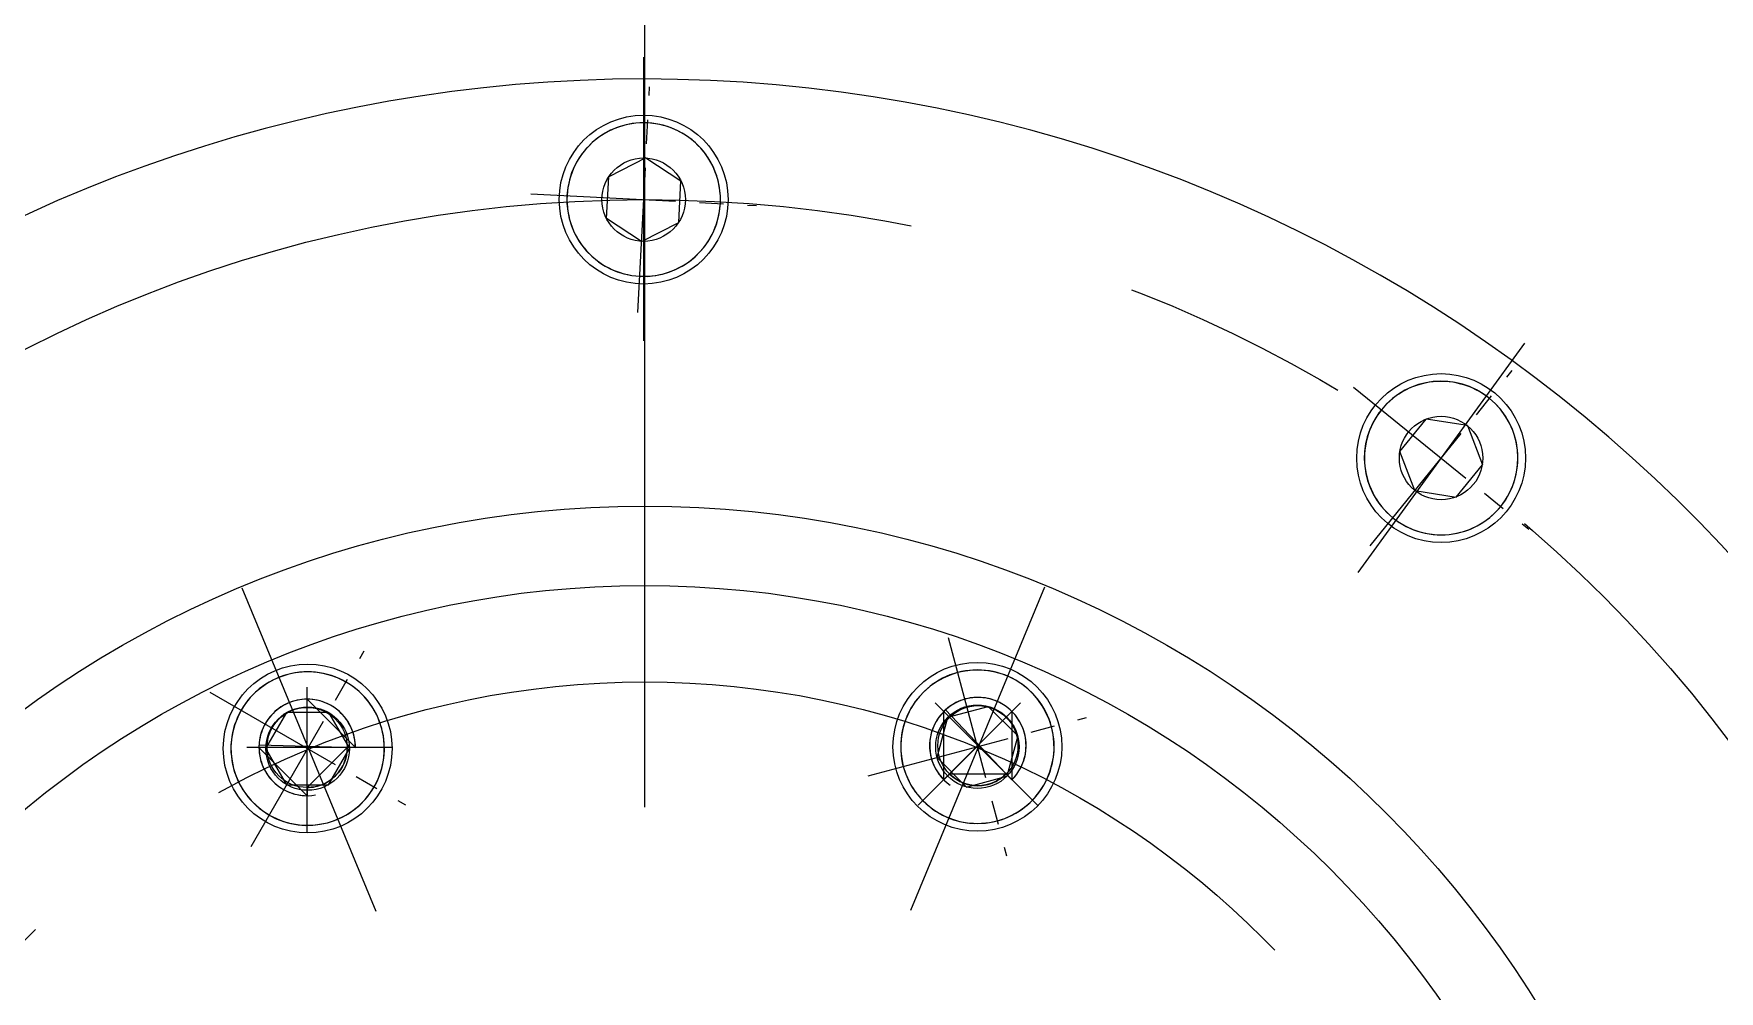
# Model space of a CAD drawing. Header units: inches. Extents: x 0 to 26418, y 0 to 20128.
# Drawn here: x 4012.8 to 4152.6, y 3773.5 to 3852.9 of the extents above; entities that cross this region are included whole.
import ezdxf

# ---------------------------------------------------------------- set-up
doc = ezdxf.new("R2010")
doc.units = ezdxf.units.IN
doc.header["$MEASUREMENT"] = 0
doc.linetypes.add('CENTER', pattern=[50.8, 31.75, -6.35, 6.35, -6.35])
doc.linetypes.add('点画线', pattern=[18, 12, -2, 2, -2])
for name, color, linetype, lineweight in [('CAXA1', 5, 'CENTER', 5), ('中心线层', 5, 'CENTER', 5), ('细实线层', 7, 'Continuous', 5)]:
    doc.layers.add(name, color=color, linetype=linetype, lineweight=lineweight)

msp = doc.modelspace()

# ---------------------------------------------------------------- linework, layer by layer
at = {"color": 7, "lineweight": 5}
for p, q in [((4060.25, 3844.67), (4059.97, 3844.5)), ((4060.54, 3844.83), (4060.25, 3844.67)), ((4060.84, 3844.98), (4060.54, 3844.83)), ((4061.15, 3845.1), (4060.84, 3844.98)), ((4061.47, 3845.21), (4061.15, 3845.1)), ((4061.78, 3845.31), (4061.47, 3845.21)), ((4062.11, 3845.39), (4061.78, 3845.31)), ((4062.44, 3845.45), (4062.11, 3845.39)), ((4062.77, 3845.49), (4062.44, 3845.45)), ((4063.1, 3845.52), (4062.77, 3845.49)), ((4063.43, 3845.53), (4063.1, 3845.52)), ((4063.77, 3845.52), (4063.43, 3845.53)), ((4064.1, 3845.49), (4063.77, 3845.52)), ((4064.43, 3845.45), (4064.1, 3845.49)), ((4064.76, 3845.39), (4064.43, 3845.45)), ((4065.08, 3845.31), (4064.76, 3845.39)), ((4065.4, 3845.21), (4065.08, 3845.31)), ((4065.71, 3845.1), (4065.4, 3845.21)), ((4066.02, 3844.98), (4065.71, 3845.1)), ((4066.32, 3844.83), (4066.02, 3844.98)), ((4066.61, 3844.67), (4066.32, 3844.83)), ((4066.9, 3844.5), (4066.61, 3844.67)), ((4058.7, 3843.42), (4058.49, 3843.17)), ((4058.93, 3843.66), (4058.7, 3843.42)), ((4059.17, 3843.89), (4058.93, 3843.66)), ((4059.43, 3844.11), (4059.17, 3843.89)), ((4059.69, 3844.31), (4059.43, 3844.11)), ((4059.97, 3844.5), (4059.69, 3844.31)), ((4067.17, 3844.31), (4066.9, 3844.5)), ((4067.44, 3844.11), (4067.17, 3844.31)), ((4067.69, 3843.89), (4067.44, 3844.11)), ((4067.93, 3843.66), (4067.69, 3843.89)), ((4068.16, 3843.42), (4067.93, 3843.66)), ((4068.38, 3843.17), (4068.16, 3843.42)), ((4057.76, 3842.05), (4057.62, 3841.75)), ((4057.92, 3842.34), (4057.76, 3842.05)), ((4058.09, 3842.63), (4057.92, 3842.34)), ((4058.28, 3842.9), (4058.09, 3842.63)), ((4058.49, 3843.17), (4058.28, 3842.9)), ((4063.61, 3842.62), (4060.53, 3841.05)), ((4063.61, 3842.62), (4066.52, 3840.73)), ((4063.61, 3842.62), (4066.52, 3840.73)), ((4068.58, 3842.9), (4068.38, 3843.17)), ((4068.77, 3842.63), (4068.58, 3842.9)), ((4068.94, 3842.34), (4068.77, 3842.63)), ((4069.1, 3842.05), (4068.94, 3842.34)), ((4069.25, 3841.75), (4069.1, 3842.05)), ((4057.21, 3840.48), (4057.15, 3840.16)), ((4057.28, 3840.81), (4057.21, 3840.48)), ((4057.38, 3841.13), (4057.28, 3840.81)), ((4057.49, 3841.44), (4057.38, 3841.13)), ((4057.62, 3841.75), (4057.49, 3841.44)), ((4060.35, 3837.59), (4060.53, 3841.05)), ((4066.34, 3837.27), (4066.52, 3840.73)), ((4069.37, 3841.44), (4069.25, 3841.75)), ((4069.49, 3841.13), (4069.37, 3841.44)), ((4069.58, 3840.81), (4069.49, 3841.13)), ((4069.66, 3840.48), (4069.58, 3840.81)), ((4069.72, 3840.16), (4069.66, 3840.48)), ((4057.08, 3839.49), (4057.07, 3839.16)), ((4057.07, 3839.16), (4057.08, 3838.83)), ((4057.1, 3839.83), (4057.08, 3839.49)), ((4057.08, 3839.49), (4057.08, 3839.49)), ((4057.15, 3840.16), (4057.1, 3839.83)), ((4069.76, 3839.83), (4069.72, 3840.16)), ((4069.79, 3839.49), (4069.76, 3839.83)), ((4069.8, 3839.16), (4069.79, 3839.49)), ((4069.79, 3838.83), (4069.8, 3839.16)), ((4057.08, 3838.83), (4057.1, 3838.5)), ((4057.1, 3838.5), (4057.15, 3838.17)), ((4057.15, 3838.17), (4057.21, 3837.84)), ((4057.21, 3837.84), (4057.28, 3837.51)), ((4069.58, 3837.51), (4069.66, 3837.84)), ((4069.66, 3837.84), (4069.72, 3838.17)), ((4069.72, 3838.17), (4069.76, 3838.5)), ((4069.76, 3838.5), (4069.79, 3838.83)), ((4069.79, 3838.83), (4069.79, 3838.83)), ((4057.28, 3837.51), (4057.38, 3837.19)), ((4057.38, 3837.19), (4057.49, 3836.88)), ((4057.49, 3836.88), (4057.62, 3836.57)), ((4057.62, 3836.57), (4057.76, 3836.27)), ((4063.25, 3835.7), (4060.35, 3837.59)), ((4063.25, 3835.7), (4066.34, 3837.27)), ((4069.1, 3836.27), (4069.25, 3836.57)), ((4069.25, 3836.57), (4069.37, 3836.88)), ((4069.37, 3836.88), (4069.49, 3837.19)), ((4069.49, 3837.19), (4069.58, 3837.51)), ((4057.76, 3836.27), (4057.92, 3835.98)), ((4057.92, 3835.98), (4058.09, 3835.69)), ((4058.09, 3835.69), (4058.28, 3835.42)), ((4058.28, 3835.42), (4058.49, 3835.16)), ((4058.49, 3835.16), (4058.7, 3834.9)), ((4058.7, 3834.9), (4058.93, 3834.66)), ((4067.93, 3834.66), (4068.16, 3834.9)), ((4068.16, 3834.9), (4068.38, 3835.16)), ((4068.38, 3835.16), (4068.58, 3835.42)), ((4068.58, 3835.42), (4068.77, 3835.69)), ((4068.77, 3835.69), (4068.94, 3835.98)), ((4068.94, 3835.98), (4069.1, 3836.27)), ((4058.93, 3834.66), (4059.17, 3834.43)), ((4059.17, 3834.43), (4059.43, 3834.21)), ((4059.43, 3834.21), (4059.69, 3834.01)), ((4059.69, 3834.01), (4059.97, 3833.82)), ((4059.97, 3833.82), (4060.25, 3833.65)), ((4060.25, 3833.65), (4060.54, 3833.49)), ((4060.54, 3833.49), (4060.84, 3833.35)), ((4066.02, 3833.35), (4066.32, 3833.49)), ((4066.32, 3833.49), (4066.61, 3833.65)), ((4066.61, 3833.65), (4066.9, 3833.82)), ((4066.9, 3833.82), (4067.17, 3834.01)), ((4067.17, 3834.01), (4067.44, 3834.21)), ((4067.44, 3834.21), (4067.69, 3834.43)), ((4067.69, 3834.43), (4067.93, 3834.66)), ((4060.84, 3833.35), (4061.15, 3833.22)), ((4061.15, 3833.22), (4061.47, 3833.11)), ((4061.47, 3833.11), (4061.78, 3833.01)), ((4061.78, 3833.01), (4062.11, 3832.94)), ((4062.11, 3832.94), (4062.44, 3832.87)), ((4062.44, 3832.87), (4062.77, 3832.83)), ((4062.77, 3832.83), (4063.1, 3832.81)), ((4063.1, 3832.81), (4063.1, 3832.81)), ((4063.1, 3832.81), (4063.43, 3832.8)), ((4063.43, 3832.8), (4063.77, 3832.81)), ((4063.77, 3832.81), (4064.1, 3832.83)), ((4064.1, 3832.83), (4064.43, 3832.87)), ((4064.43, 3832.87), (4064.76, 3832.94)), ((4064.76, 3832.94), (4065.08, 3833.01)), ((4065.08, 3833.01), (4065.4, 3833.11)), ((4065.4, 3833.11), (4065.71, 3833.22)), ((4065.71, 3833.22), (4066.02, 3833.35)), ((4127.61, 3823.78), (4127.29, 3823.67)), ((4127.93, 3823.87), (4127.61, 3823.78)), ((4128.25, 3823.95), (4127.93, 3823.87)), ((4128.58, 3824.01), (4128.25, 3823.95)), ((4128.91, 3824.06), (4128.58, 3824.01)), ((4129.24, 3824.08), (4128.91, 3824.06)), ((4129.57, 3824.09), (4129.24, 3824.08)), ((4129.91, 3824.08), (4129.57, 3824.09)), ((4130.24, 3824.06), (4129.91, 3824.08)), ((4130.57, 3824.01), (4130.24, 3824.06)), ((4130.9, 3823.95), (4130.57, 3824.01)), ((4131.22, 3823.87), (4130.9, 3823.95)), ((4131.54, 3823.78), (4131.22, 3823.87)), ((4131.86, 3823.67), (4131.54, 3823.78)), ((4125.32, 3822.46), (4125.07, 3822.23)), ((4125.57, 3822.67), (4125.32, 3822.46)), ((4125.83, 3822.88), (4125.57, 3822.67)), ((4126.11, 3823.06), (4125.83, 3822.88)), ((4126.39, 3823.24), (4126.11, 3823.06)), ((4126.68, 3823.4), (4126.39, 3823.24)), ((4126.99, 3823.54), (4126.68, 3823.4)), ((4127.29, 3823.67), (4126.99, 3823.54)), ((4132.16, 3823.54), (4131.86, 3823.67)), ((4132.46, 3823.4), (4132.16, 3823.54)), ((4132.76, 3823.24), (4132.46, 3823.4)), ((4133.04, 3823.06), (4132.76, 3823.24)), ((4133.32, 3822.88), (4133.04, 3823.06)), ((4133.58, 3822.67), (4133.32, 3822.88)), ((4133.83, 3822.46), (4133.58, 3822.67)), ((4134.08, 3822.23), (4133.83, 3822.46)), ((4124.06, 3820.91), (4123.9, 3820.62)), ((4124.24, 3821.19), (4124.06, 3820.91)), ((4124.42, 3821.47), (4124.24, 3821.19)), ((4124.63, 3821.73), (4124.42, 3821.47)), ((4124.84, 3821.98), (4124.63, 3821.73)), ((4124.63, 3821.73), (4124.63, 3821.73)), ((4125.07, 3822.23), (4124.84, 3821.98)), ((4126.15, 3818.27), (4128.33, 3820.96)), ((4131.75, 3820.42), (4128.33, 3820.96)), ((4134.3, 3821.98), (4134.08, 3822.23)), ((4134.52, 3821.73), (4134.3, 3821.98)), ((4134.72, 3821.47), (4134.52, 3821.73)), ((4134.91, 3821.19), (4134.72, 3821.47)), ((4135.09, 3820.91), (4134.91, 3821.19)), ((4135.25, 3820.62), (4135.09, 3820.91)), ((4123.52, 3819.69), (4123.43, 3819.37)), ((4123.63, 3820.01), (4123.52, 3819.69)), ((4123.76, 3820.31), (4123.63, 3820.01)), ((4123.9, 3820.62), (4123.76, 3820.31)), ((4131.75, 3820.42), (4133, 3817.18)), ((4131.75, 3820.42), (4133, 3817.18)), ((4135.39, 3820.31), (4135.25, 3820.62)), ((4135.52, 3820.01), (4135.39, 3820.31)), ((4135.63, 3819.69), (4135.52, 3820.01)), ((4135.72, 3819.37), (4135.63, 3819.69)), ((4123.24, 3818.39), (4123.22, 3818.06)), ((4123.29, 3818.72), (4123.24, 3818.39)), ((4123.35, 3819.05), (4123.29, 3818.72)), ((4123.43, 3819.37), (4123.35, 3819.05)), ((4127.39, 3815.03), (4126.15, 3818.27)), ((4135.8, 3819.05), (4135.72, 3819.37)), ((4135.86, 3818.72), (4135.8, 3819.05)), ((4135.9, 3818.39), (4135.86, 3818.72)), ((4135.93, 3818.06), (4135.9, 3818.39)), ((4123.22, 3818.06), (4123.21, 3817.73)), ((4123.21, 3817.73), (4123.22, 3817.39)), ((4123.22, 3817.39), (4123.24, 3817.06)), ((4123.24, 3817.06), (4123.29, 3816.73)), ((4123.29, 3816.73), (4123.35, 3816.4)), ((4130.82, 3814.49), (4133, 3817.18)), ((4135.8, 3816.4), (4135.86, 3816.73)), ((4135.86, 3816.73), (4135.9, 3817.06)), ((4135.9, 3817.06), (4135.93, 3817.39)), ((4135.94, 3817.73), (4135.93, 3818.06)), ((4135.93, 3817.39), (4135.94, 3817.73)), ((4123.35, 3816.4), (4123.43, 3816.08)), ((4123.43, 3816.08), (4123.52, 3815.76)), ((4123.52, 3815.76), (4123.63, 3815.44)), ((4123.63, 3815.44), (4123.76, 3815.14)), ((4135.39, 3815.14), (4135.52, 3815.44)), ((4135.52, 3815.44), (4135.63, 3815.76)), ((4135.63, 3815.76), (4135.72, 3816.08)), ((4135.72, 3816.08), (4135.8, 3816.4)), ((4123.76, 3815.14), (4123.9, 3814.84)), ((4123.9, 3814.84), (4124.06, 3814.54)), ((4124.06, 3814.54), (4124.24, 3814.26)), ((4124.24, 3814.26), (4124.42, 3813.98)), ((4124.42, 3813.98), (4124.63, 3813.72)), ((4127.39, 3815.03), (4130.82, 3814.49)), ((4134.52, 3813.72), (4134.72, 3813.98)), ((4134.72, 3813.98), (4134.91, 3814.26)), ((4134.91, 3814.26), (4135.09, 3814.54)), ((4135.09, 3814.54), (4135.25, 3814.84)), ((4135.25, 3814.84), (4135.39, 3815.14)), ((4124.63, 3813.72), (4124.84, 3813.47)), ((4124.84, 3813.47), (4125.07, 3813.23)), ((4125.07, 3813.23), (4125.32, 3813)), ((4125.32, 3813), (4125.57, 3812.78)), ((4125.57, 3812.78), (4125.57, 3812.78)), ((4125.57, 3812.78), (4125.83, 3812.58)), ((4125.83, 3812.58), (4126.11, 3812.39)), ((4133.04, 3812.39), (4133.32, 3812.58)), ((4133.32, 3812.58), (4133.58, 3812.78)), ((4133.58, 3812.78), (4133.83, 3813)), ((4133.83, 3813), (4134.08, 3813.23)), ((4134.08, 3813.23), (4134.3, 3813.47)), ((4134.3, 3813.47), (4134.52, 3813.72)), ((4134.52, 3813.72), (4134.52, 3813.72)), ((4126.11, 3812.39), (4126.39, 3812.21)), ((4126.39, 3812.21), (4126.68, 3812.05)), ((4126.68, 3812.05), (4126.99, 3811.91)), ((4126.99, 3811.91), (4127.29, 3811.78)), ((4127.29, 3811.78), (4127.61, 3811.67)), ((4127.61, 3811.67), (4127.93, 3811.58)), ((4127.93, 3811.58), (4128.25, 3811.5)), ((4128.25, 3811.5), (4128.58, 3811.44)), ((4128.58, 3811.44), (4128.91, 3811.4)), ((4128.91, 3811.4), (4129.24, 3811.37)), ((4129.24, 3811.37), (4129.57, 3811.36)), ((4129.57, 3811.36), (4129.91, 3811.37)), ((4129.91, 3811.37), (4130.24, 3811.4)), ((4130.24, 3811.4), (4130.57, 3811.44)), ((4130.57, 3811.44), (4130.9, 3811.5)), ((4130.9, 3811.5), (4131.22, 3811.58)), ((4131.22, 3811.58), (4131.54, 3811.67)), ((4131.54, 3811.67), (4131.86, 3811.78)), ((4131.86, 3811.78), (4132.16, 3811.91)), ((4132.16, 3811.91), (4132.46, 3812.05)), ((4132.46, 3812.05), (4132.76, 3812.21)), ((4132.76, 3812.21), (4133.04, 3812.39)), ((4034.56, 3799.93), (4034.24, 3799.87)), ((4034.89, 3799.97), (4034.56, 3799.93)), ((4035.23, 3800), (4034.89, 3799.97)), ((4035.56, 3800.01), (4035.23, 3800)), ((4035.89, 3800), (4035.56, 3800.01)), ((4036.22, 3799.97), (4035.89, 3800)), ((4036.55, 3799.93), (4036.22, 3799.97)), ((4036.88, 3799.87), (4036.55, 3799.93)), ((4089.46, 3799.94), (4089.14, 3799.85)), ((4089.79, 3800.02), (4089.46, 3799.94)), ((4089.46, 3799.94), (4089.46, 3799.94)), ((4090.11, 3800.08), (4089.79, 3800.02)), ((4090.45, 3800.12), (4090.11, 3800.08)), ((4090.78, 3800.15), (4090.45, 3800.12)), ((4091.11, 3800.16), (4090.78, 3800.15)), ((4091.44, 3800.15), (4091.11, 3800.16)), ((4091.78, 3800.12), (4091.44, 3800.15)), ((4092.11, 3800.08), (4091.78, 3800.12)), ((4092.43, 3800.02), (4092.11, 3800.08)), ((4092.76, 3799.94), (4092.43, 3800.02)), ((4093.08, 3799.85), (4092.76, 3799.94)), ((4031.55, 3798.59), (4031.3, 3798.37)), ((4031.82, 3798.79), (4031.55, 3798.59)), ((4032.09, 3798.98), (4031.82, 3798.79)), ((4032.38, 3799.15), (4032.09, 3798.98)), ((4032.67, 3799.31), (4032.38, 3799.15)), ((4032.97, 3799.46), (4032.67, 3799.31)), ((4033.28, 3799.58), (4032.97, 3799.46)), ((4033.59, 3799.7), (4033.28, 3799.58)), ((4033.91, 3799.79), (4033.59, 3799.7)), ((4034.24, 3799.87), (4033.91, 3799.79)), ((4037.21, 3799.79), (4036.88, 3799.87)), ((4037.53, 3799.7), (4037.21, 3799.79)), ((4037.84, 3799.58), (4037.53, 3799.7)), ((4038.15, 3799.46), (4037.84, 3799.58)), ((4038.45, 3799.31), (4038.15, 3799.46)), ((4038.74, 3799.15), (4038.45, 3799.31)), ((4039.03, 3798.98), (4038.74, 3799.15)), ((4039.3, 3798.79), (4039.03, 3798.98)), ((4039.56, 3798.59), (4039.3, 3798.79)), ((4039.82, 3798.37), (4039.56, 3798.59)), ((4087.1, 3798.74), (4086.85, 3798.52)), ((4087.37, 3798.94), (4087.1, 3798.74)), ((4087.64, 3799.13), (4087.37, 3798.94)), ((4087.93, 3799.31), (4087.64, 3799.13)), ((4088.22, 3799.47), (4087.93, 3799.31)), ((4088.52, 3799.61), (4088.22, 3799.47)), ((4088.83, 3799.74), (4088.52, 3799.61)), ((4089.14, 3799.85), (4088.83, 3799.74)), ((4093.39, 3799.74), (4093.08, 3799.85)), ((4093.7, 3799.61), (4093.39, 3799.74)), ((4094, 3799.47), (4093.7, 3799.61)), ((4094.29, 3799.31), (4094, 3799.47)), ((4094.58, 3799.13), (4094.29, 3799.31)), ((4094.85, 3798.94), (4094.58, 3799.13)), ((4095.12, 3798.74), (4094.85, 3798.94)), ((4095.37, 3798.52), (4095.12, 3798.74)), ((4030.41, 3797.38), (4030.22, 3797.11)), ((4030.61, 3797.65), (4030.41, 3797.38)), ((4030.83, 3797.9), (4030.61, 3797.65)), ((4031.06, 3798.14), (4030.83, 3797.9)), ((4031.3, 3798.37), (4031.06, 3798.14)), ((4033.52, 3797.2), (4033.34, 3797.09)), ((4033.71, 3797.3), (4033.52, 3797.2)), ((4033.89, 3797.39), (4033.71, 3797.3)), ((4034.09, 3797.47), (4033.89, 3797.39)), ((4034.28, 3797.54), (4034.09, 3797.47)), ((4034.49, 3797.6), (4034.28, 3797.54)), ((4034.69, 3797.65), (4034.49, 3797.6)), ((4034.9, 3797.68), (4034.69, 3797.65)), ((4035.1, 3797.71), (4034.9, 3797.68)), ((4035.31, 3797.73), (4035.1, 3797.71)), ((4035.52, 3797.73), (4035.31, 3797.73)), ((4035.73, 3797.73), (4035.52, 3797.73)), ((4035.52, 3797.73), (4039.52, 3793.73)), ((4035.52, 3789.73), (4035.52, 3797.73)), ((4035.94, 3797.71), (4035.73, 3797.73)), ((4036.15, 3797.68), (4035.94, 3797.71)), ((4036.35, 3797.65), (4036.15, 3797.68)), ((4036.56, 3797.6), (4036.35, 3797.65)), ((4036.76, 3797.54), (4036.56, 3797.6)), ((4036.95, 3797.47), (4036.76, 3797.54)), ((4037.15, 3797.39), (4036.95, 3797.47)), ((4037.34, 3797.3), (4037.15, 3797.39)), ((4037.52, 3797.2), (4037.34, 3797.3)), ((4037.7, 3797.09), (4037.52, 3797.2)), ((4040.06, 3798.14), (4039.82, 3798.37)), ((4040.29, 3797.9), (4040.06, 3798.14)), ((4040.51, 3797.65), (4040.29, 3797.9)), ((4040.71, 3797.38), (4040.51, 3797.65)), ((4040.9, 3797.11), (4040.71, 3797.38)), ((4085.77, 3797.26), (4085.6, 3796.98)), ((4085.96, 3797.54), (4085.77, 3797.26)), ((4086.16, 3797.8), (4085.96, 3797.54)), ((4086.38, 3798.05), (4086.16, 3797.8)), ((4086.61, 3798.3), (4086.38, 3798.05)), ((4086.85, 3798.52), (4086.61, 3798.3)), ((4088.66, 3796.24), (4092.01, 3797.14)), ((4088.97, 3797.24), (4088.8, 3797.12)), ((4089.15, 3797.35), (4088.97, 3797.24)), ((4089.33, 3797.45), (4089.15, 3797.35)), ((4089.52, 3797.54), (4089.33, 3797.45)), ((4089.71, 3797.62), (4089.52, 3797.54)), ((4089.91, 3797.69), (4089.71, 3797.62)), ((4090.11, 3797.75), (4089.91, 3797.69)), ((4090.32, 3797.8), (4090.11, 3797.75)), ((4090.52, 3797.84), (4090.32, 3797.8)), ((4090.73, 3797.86), (4090.52, 3797.84)), ((4090.94, 3797.88), (4090.73, 3797.86)), ((4091.15, 3797.88), (4090.94, 3797.88)), ((4091.36, 3797.88), (4091.15, 3797.88)), ((4091.57, 3797.86), (4091.36, 3797.88)), ((4091.77, 3797.84), (4091.57, 3797.86)), ((4091.98, 3797.8), (4091.77, 3797.84)), ((4092.18, 3797.75), (4091.98, 3797.8)), ((4094.46, 3794.69), (4092.01, 3797.14)), ((4092.38, 3797.69), (4092.18, 3797.75)), ((4092.58, 3797.62), (4092.38, 3797.69)), ((4092.77, 3797.54), (4092.58, 3797.62)), ((4092.96, 3797.45), (4092.77, 3797.54)), ((4093.15, 3797.35), (4092.96, 3797.45)), ((4093.33, 3797.24), (4093.15, 3797.35)), ((4093.5, 3797.12), (4093.33, 3797.24)), ((4095.61, 3798.3), (4095.37, 3798.52)), ((4095.84, 3798.05), (4095.61, 3798.3)), ((4096.06, 3797.8), (4095.84, 3798.05)), ((4096.26, 3797.54), (4096.06, 3797.8)), ((4096.45, 3797.26), (4096.26, 3797.54)), ((4096.62, 3796.98), (4096.45, 3797.26)), ((4029.62, 3795.92), (4029.5, 3795.61)), ((4029.74, 3796.23), (4029.62, 3795.92)), ((4029.89, 3796.53), (4029.74, 3796.23)), ((4030.05, 3796.83), (4029.89, 3796.53)), ((4030.22, 3797.11), (4030.05, 3796.83)), ((4030.05, 3796.83), (4030.05, 3796.83)), ((4032.06, 3795.73), (4031.96, 3795.55)), ((4032.17, 3795.91), (4032.06, 3795.73)), ((4032.09, 3793.64), (4033.83, 3796.64)), ((4032.28, 3796.08), (4032.17, 3795.91)), ((4032.41, 3796.25), (4032.28, 3796.08)), ((4032.55, 3796.41), (4032.41, 3796.25)), ((4032.69, 3796.56), (4032.55, 3796.41)), ((4032.84, 3796.71), (4032.69, 3796.56)), ((4033, 3796.84), (4032.84, 3796.71)), ((4033.17, 3796.97), (4033, 3796.84)), ((4033.34, 3797.09), (4033.17, 3796.97)), ((4037.29, 3796.64), (4033.83, 3796.64)), ((4037.29, 3796.64), (4039.02, 3793.64)), ((4037.29, 3796.64), (4039.02, 3793.64)), ((4037.87, 3796.97), (4037.7, 3797.09)), ((4038.04, 3796.84), (4037.87, 3796.97)), ((4038.2, 3796.71), (4038.04, 3796.84)), ((4038.35, 3796.56), (4038.2, 3796.71)), ((4038.49, 3796.41), (4038.35, 3796.56)), ((4038.63, 3796.25), (4038.49, 3796.41)), ((4038.76, 3796.08), (4038.63, 3796.25)), ((4038.88, 3795.91), (4038.76, 3796.08)), ((4038.99, 3795.73), (4038.88, 3795.91)), ((4039.09, 3795.55), (4038.99, 3795.73)), ((4041.07, 3796.83), (4040.9, 3797.11)), ((4041.23, 3796.53), (4041.07, 3796.83)), ((4041.37, 3796.23), (4041.23, 3796.53)), ((4041.5, 3795.92), (4041.37, 3796.23)), ((4041.61, 3795.61), (4041.5, 3795.92)), ((4085.06, 3795.76), (4084.96, 3795.44)), ((4085.17, 3796.08), (4085.06, 3795.76)), ((4085.3, 3796.38), (4085.17, 3796.08)), ((4085.44, 3796.68), (4085.3, 3796.38)), ((4085.6, 3796.98), (4085.44, 3796.68)), ((4087.68, 3795.88), (4087.58, 3795.7)), ((4087.79, 3796.06), (4087.68, 3795.88)), ((4087.76, 3792.9), (4088.66, 3796.24)), ((4087.91, 3796.24), (4087.79, 3796.06)), ((4088.04, 3796.4), (4087.91, 3796.24)), ((4088.18, 3796.56), (4088.04, 3796.4)), ((4088.32, 3796.71), (4088.18, 3796.56)), ((4088.32, 3791.06), (4088.32, 3796.71)), ((4088.32, 3791.06), (4093.98, 3796.71)), ((4088.63, 3796.99), (4088.47, 3796.86)), ((4088.47, 3796.86), (4093.98, 3791.06)), ((4088.8, 3797.12), (4088.63, 3796.99)), ((4093.67, 3796.99), (4093.5, 3797.12)), ((4093.82, 3796.86), (4093.67, 3796.99)), ((4093.98, 3796.71), (4093.82, 3796.86)), ((4094.12, 3796.56), (4093.98, 3796.71)), ((4093.98, 3796.71), (4093.98, 3791.06)), ((4094.26, 3796.4), (4094.12, 3796.56)), ((4094.38, 3796.24), (4094.26, 3796.4)), ((4094.5, 3796.06), (4094.38, 3796.24)), ((4094.61, 3795.88), (4094.5, 3796.06)), ((4094.71, 3795.7), (4094.61, 3795.88)), ((4096.78, 3796.68), (4096.62, 3796.98)), ((4096.93, 3796.38), (4096.78, 3796.68)), ((4097.05, 3796.08), (4096.93, 3796.38)), ((4097.16, 3795.76), (4097.05, 3796.08)), ((4097.26, 3795.44), (4097.16, 3795.76)), ((4029.27, 3794.64), (4029.23, 3794.31)), ((4029.33, 3794.97), (4029.27, 3794.64)), ((4029.41, 3795.29), (4029.33, 3794.97)), ((4029.5, 3795.61), (4029.41, 3795.29)), ((4031.57, 3794.36), (4031.54, 3794.15)), ((4031.61, 3794.56), (4031.57, 3794.36)), ((4031.66, 3794.77), (4031.61, 3794.56)), ((4031.72, 3794.97), (4031.66, 3794.77)), ((4031.79, 3795.17), (4031.72, 3794.97)), ((4031.87, 3795.36), (4031.79, 3795.17)), ((4031.96, 3795.55), (4031.87, 3795.36)), ((4039.18, 3795.36), (4039.09, 3795.55)), ((4039.26, 3795.17), (4039.18, 3795.36)), ((4039.33, 3794.97), (4039.26, 3795.17)), ((4039.38, 3794.77), (4039.33, 3794.97)), ((4039.43, 3794.56), (4039.38, 3794.77)), ((4039.47, 3794.36), (4039.43, 3794.56)), ((4039.5, 3794.15), (4039.47, 3794.36)), ((4041.71, 3795.29), (4041.61, 3795.61)), ((4041.78, 3794.97), (4041.71, 3795.29)), ((4041.85, 3794.64), (4041.78, 3794.97)), ((4041.89, 3794.31), (4041.85, 3794.64)), ((4084.78, 3794.46), (4084.75, 3794.13)), ((4084.82, 3794.79), (4084.78, 3794.46)), ((4084.88, 3795.12), (4084.82, 3794.79)), ((4084.96, 3795.44), (4084.88, 3795.12)), ((4087.2, 3794.51), (4087.17, 3794.3)), ((4087.24, 3794.72), (4087.2, 3794.51)), ((4087.28, 3794.92), (4087.24, 3794.72)), ((4087.34, 3795.12), (4087.28, 3794.92)), ((4087.41, 3795.32), (4087.34, 3795.12)), ((4087.49, 3795.51), (4087.41, 3795.32)), ((4087.58, 3795.7), (4087.49, 3795.51)), ((4094.46, 3794.69), (4093.56, 3791.34)), ((4094.46, 3794.69), (4093.56, 3791.34)), ((4094.8, 3795.51), (4094.71, 3795.7)), ((4094.88, 3795.32), (4094.8, 3795.51)), ((4094.95, 3795.12), (4094.88, 3795.32)), ((4095.01, 3794.92), (4094.95, 3795.12)), ((4095.06, 3794.72), (4095.01, 3794.92)), ((4095.1, 3794.51), (4095.06, 3794.72)), ((4095.13, 3794.3), (4095.1, 3794.51)), ((4097.34, 3795.12), (4097.26, 3795.44)), ((4097.4, 3794.79), (4097.34, 3795.12)), ((4097.44, 3794.46), (4097.4, 3794.79)), ((4097.47, 3794.13), (4097.44, 3794.46)), ((4029.2, 3793.98), (4029.19, 3793.64)), ((4029.19, 3793.64), (4029.2, 3793.31)), ((4029.23, 3794.31), (4029.2, 3793.98)), ((4029.2, 3793.31), (4029.23, 3792.98)), ((4029.23, 3792.98), (4029.27, 3792.65)), ((4035.52, 3789.73), (4031.52, 3793.73)), ((4031.52, 3793.73), (4031.53, 3793.52)), ((4031.54, 3794.15), (4031.53, 3793.94)), ((4031.53, 3793.94), (4039.52, 3793.73)), ((4031.53, 3793.52), (4031.54, 3793.31)), ((4031.54, 3793.31), (4031.57, 3793.11)), ((4031.57, 3793.11), (4031.61, 3792.9)), ((4033.83, 3790.64), (4032.09, 3793.64)), ((4038.84, 3793.73), (4035.52, 3790.41)), ((4038.84, 3793.73), (4035.52, 3790.41)), ((4037.29, 3790.64), (4039.02, 3793.64)), ((4038.73, 3792.87), (4038.77, 3793.04)), ((4038.77, 3793.04), (4038.8, 3793.21)), ((4038.8, 3793.21), (4038.83, 3793.39)), ((4038.83, 3793.39), (4038.84, 3793.56)), ((4039.52, 3793.73), (4038.84, 3793.73)), ((4038.84, 3793.56), (4038.84, 3793.73)), ((4039.52, 3793.94), (4039.5, 3794.15)), ((4039.52, 3793.73), (4039.52, 3793.94)), ((4041.85, 3792.65), (4041.89, 3792.98)), ((4041.91, 3793.98), (4041.89, 3794.31)), ((4041.89, 3792.98), (4041.91, 3793.31)), ((4041.92, 3793.64), (4041.91, 3793.98)), ((4041.91, 3793.31), (4041.92, 3793.64)), ((4084.75, 3794.13), (4084.75, 3793.79)), ((4084.75, 3793.79), (4084.75, 3793.46)), ((4084.75, 3793.46), (4084.78, 3793.13)), ((4084.78, 3793.13), (4084.82, 3792.8)), ((4087.17, 3794.3), (4087.15, 3794.09)), ((4087.15, 3794.09), (4087.15, 3793.88)), ((4087.15, 3793.88), (4087.15, 3793.68)), ((4087.15, 3793.68), (4087.17, 3793.47)), ((4087.17, 3793.47), (4087.2, 3793.26)), ((4087.2, 3793.26), (4087.24, 3793.05)), ((4087.24, 3793.05), (4087.28, 3792.85)), ((4095.01, 3792.85), (4095.06, 3793.05)), ((4095.06, 3793.05), (4095.1, 3793.26)), ((4095.1, 3793.26), (4095.13, 3793.47)), ((4095.14, 3794.09), (4095.13, 3794.3)), ((4095.13, 3793.47), (4095.14, 3793.68)), ((4095.15, 3793.88), (4095.14, 3794.09)), ((4095.14, 3793.68), (4095.15, 3793.88)), ((4097.4, 3792.8), (4097.44, 3793.13)), ((4097.44, 3793.13), (4097.47, 3793.46)), ((4097.48, 3793.79), (4097.47, 3794.13)), ((4097.47, 3793.46), (4097.48, 3793.79)), ((4029.27, 3792.65), (4029.33, 3792.32)), ((4029.33, 3792.32), (4029.41, 3792)), ((4029.41, 3792), (4029.5, 3791.68)), ((4029.5, 3791.68), (4029.62, 3791.36)), ((4031.61, 3792.9), (4031.66, 3792.7)), ((4031.66, 3792.7), (4031.72, 3792.5)), ((4031.72, 3792.5), (4031.79, 3792.3)), ((4031.79, 3792.3), (4031.87, 3792.11)), ((4031.87, 3792.11), (4031.96, 3791.92)), ((4031.96, 3791.92), (4032.06, 3791.73)), ((4032.06, 3791.73), (4032.17, 3791.55)), ((4032.17, 3791.55), (4032.28, 3791.38)), ((4037.99, 3791.51), (4038.1, 3791.64)), ((4038.1, 3791.64), (4038.21, 3791.78)), ((4038.21, 3791.78), (4038.31, 3791.92)), ((4038.31, 3791.92), (4038.4, 3792.07)), ((4038.4, 3792.07), (4038.48, 3792.22)), ((4038.48, 3792.22), (4038.56, 3792.38)), ((4038.56, 3792.38), (4038.62, 3792.54)), ((4038.62, 3792.54), (4038.68, 3792.71)), ((4038.68, 3792.71), (4038.73, 3792.87)), ((4041.5, 3791.36), (4041.61, 3791.68)), ((4041.61, 3791.68), (4041.71, 3792)), ((4041.71, 3792), (4041.78, 3792.32)), ((4041.78, 3792.32), (4041.85, 3792.65)), ((4084.82, 3792.8), (4084.88, 3792.47)), ((4084.88, 3792.47), (4084.96, 3792.15)), ((4084.96, 3792.15), (4084.96, 3792.15)), ((4084.96, 3792.15), (4085.06, 3791.83)), ((4085.06, 3791.83), (4085.17, 3791.51)), ((4087.28, 3792.85), (4087.34, 3792.65)), ((4087.34, 3792.65), (4087.41, 3792.45)), ((4087.41, 3792.45), (4087.49, 3792.26)), ((4087.49, 3792.26), (4087.58, 3792.07)), ((4087.58, 3792.07), (4087.68, 3791.88)), ((4087.68, 3791.88), (4087.79, 3791.71)), ((4087.76, 3792.9), (4090.21, 3790.45)), ((4087.79, 3791.71), (4087.91, 3791.53)), ((4094.38, 3791.53), (4094.5, 3791.71)), ((4094.5, 3791.71), (4094.61, 3791.88)), ((4094.61, 3791.88), (4094.71, 3792.07)), ((4094.71, 3792.07), (4094.8, 3792.26)), ((4094.8, 3792.26), (4094.88, 3792.45)), ((4094.88, 3792.45), (4094.95, 3792.65)), ((4094.95, 3792.65), (4095.01, 3792.85)), ((4097.05, 3791.51), (4097.16, 3791.83)), ((4097.16, 3791.83), (4097.26, 3792.15)), ((4097.26, 3792.15), (4097.34, 3792.47)), ((4097.34, 3792.47), (4097.4, 3792.8)), ((4029.62, 3791.36), (4029.74, 3791.05)), ((4029.74, 3791.05), (4029.89, 3790.75)), ((4029.89, 3790.75), (4030.05, 3790.46)), ((4030.05, 3790.46), (4030.22, 3790.18)), ((4030.22, 3790.18), (4030.41, 3789.9)), ((4032.28, 3791.38), (4032.41, 3791.22)), ((4032.41, 3791.22), (4032.55, 3791.06)), ((4032.55, 3791.06), (4032.69, 3790.9)), ((4032.69, 3790.9), (4032.84, 3790.76)), ((4032.84, 3790.76), (4033, 3790.62)), ((4033, 3790.62), (4033.17, 3790.5)), ((4033.17, 3790.5), (4033.34, 3790.38)), ((4033.34, 3790.38), (4033.52, 3790.27)), ((4033.52, 3790.27), (4033.71, 3790.17)), ((4033.71, 3790.17), (4033.89, 3790.08)), ((4033.83, 3790.64), (4037.29, 3790.64)), ((4035.52, 3790.41), (4035.69, 3790.41)), ((4035.52, 3790.41), (4035.52, 3789.73)), ((4035.69, 3790.41), (4035.87, 3790.43)), ((4035.87, 3790.43), (4036.04, 3790.45)), ((4036.04, 3790.45), (4036.21, 3790.48)), ((4036.21, 3790.48), (4036.38, 3790.52)), ((4036.38, 3790.52), (4036.55, 3790.57)), ((4036.55, 3790.57), (4036.71, 3790.63)), ((4036.71, 3790.63), (4036.87, 3790.7)), ((4036.87, 3790.7), (4037.03, 3790.77)), ((4037.03, 3790.77), (4037.18, 3790.85)), ((4037.18, 3790.85), (4037.33, 3790.95)), ((4037.33, 3790.95), (4037.47, 3791.04)), ((4037.47, 3791.04), (4037.61, 3791.15)), ((4037.61, 3791.15), (4037.74, 3791.26)), ((4037.74, 3791.26), (4037.87, 3791.38)), ((4037.87, 3791.38), (4037.99, 3791.51)), ((4040.71, 3789.9), (4040.9, 3790.18)), ((4040.9, 3790.18), (4041.07, 3790.46)), ((4041.07, 3790.46), (4041.23, 3790.75)), ((4041.07, 3790.46), (4041.07, 3790.46)), ((4041.23, 3790.75), (4041.37, 3791.05)), ((4041.37, 3791.05), (4041.5, 3791.36)), ((4085.17, 3791.51), (4085.3, 3791.21)), ((4085.3, 3791.21), (4085.44, 3790.9)), ((4085.44, 3790.9), (4085.6, 3790.61)), ((4085.6, 3790.61), (4085.77, 3790.33)), ((4085.77, 3790.33), (4085.96, 3790.05)), ((4087.91, 3791.53), (4088.04, 3791.37)), ((4088.04, 3791.37), (4088.18, 3791.21)), ((4088.18, 3791.21), (4088.32, 3791.06)), ((4088.8, 3791.53), (4088.32, 3791.06)), ((4093.5, 3791.53), (4088.8, 3791.53)), ((4088.8, 3791.53), (4088.92, 3791.42)), ((4093.5, 3791.53), (4088.8, 3791.53)), ((4088.92, 3791.42), (4089.06, 3791.3)), ((4089.06, 3791.3), (4089.19, 3791.2)), ((4089.19, 3791.2), (4089.34, 3791.1)), ((4089.34, 3791.1), (4089.49, 3791.01)), ((4089.49, 3791.01), (4089.64, 3790.92)), ((4089.64, 3790.92), (4089.8, 3790.85)), ((4089.8, 3790.85), (4089.96, 3790.78)), ((4089.96, 3790.78), (4090.12, 3790.72)), ((4090.12, 3790.72), (4090.29, 3790.67)), ((4090.21, 3790.45), (4093.56, 3791.34)), ((4090.29, 3790.67), (4090.46, 3790.63)), ((4090.46, 3790.63), (4090.63, 3790.6)), ((4090.63, 3790.6), (4090.8, 3790.58)), ((4090.8, 3790.58), (4090.97, 3790.57)), ((4090.97, 3790.57), (4091.15, 3790.56)), ((4091.15, 3790.56), (4091.32, 3790.57)), ((4091.32, 3790.57), (4091.5, 3790.58)), ((4091.5, 3790.58), (4091.67, 3790.6)), ((4091.67, 3790.6), (4091.84, 3790.63)), ((4091.84, 3790.63), (4092.01, 3790.67)), ((4092.01, 3790.67), (4092.17, 3790.72)), ((4092.17, 3790.72), (4092.34, 3790.78)), ((4092.34, 3790.78), (4092.5, 3790.85)), ((4092.5, 3790.85), (4092.66, 3790.92)), ((4092.66, 3790.92), (4092.81, 3791.01)), ((4092.81, 3791.01), (4092.96, 3791.1)), ((4092.96, 3791.1), (4093.1, 3791.2)), ((4093.1, 3791.2), (4093.24, 3791.3)), ((4093.24, 3791.3), (4093.37, 3791.42)), ((4093.37, 3791.42), (4093.5, 3791.53)), ((4093.98, 3791.06), (4093.5, 3791.53)), ((4093.98, 3791.06), (4094.12, 3791.21)), ((4094.12, 3791.21), (4094.26, 3791.37)), ((4094.26, 3791.37), (4094.38, 3791.53)), ((4096.26, 3790.05), (4096.45, 3790.33)), ((4096.45, 3790.33), (4096.62, 3790.61)), ((4096.62, 3790.61), (4096.78, 3790.9)), ((4096.78, 3790.9), (4096.93, 3791.21)), ((4096.93, 3791.21), (4097.05, 3791.51)), ((4030.41, 3789.9), (4030.61, 3789.64)), ((4030.61, 3789.64), (4030.83, 3789.38)), ((4030.83, 3789.38), (4031.06, 3789.14)), ((4031.06, 3789.14), (4031.3, 3788.91)), ((4031.3, 3788.91), (4031.55, 3788.7)), ((4033.89, 3790.08), (4034.09, 3790)), ((4034.09, 3790), (4034.28, 3789.93)), ((4034.28, 3789.93), (4034.49, 3789.87)), ((4034.49, 3789.87), (4034.69, 3789.82)), ((4034.69, 3789.82), (4034.9, 3789.78)), ((4034.9, 3789.78), (4035.1, 3789.76)), ((4035.1, 3789.76), (4035.31, 3789.74)), ((4035.31, 3789.74), (4035.52, 3789.73)), ((4039.56, 3788.7), (4039.82, 3788.91)), ((4039.82, 3788.91), (4040.06, 3789.14)), ((4040.06, 3789.14), (4040.29, 3789.38)), ((4040.29, 3789.38), (4040.51, 3789.64)), ((4040.51, 3789.64), (4040.71, 3789.9)), ((4085.96, 3790.05), (4086.16, 3789.79)), ((4086.16, 3789.79), (4086.38, 3789.54)), ((4086.38, 3789.54), (4086.61, 3789.29)), ((4086.61, 3789.29), (4086.85, 3789.06)), ((4086.85, 3789.06), (4087.1, 3788.85)), ((4087.1, 3788.85), (4087.37, 3788.64)), ((4094.85, 3788.64), (4095.12, 3788.85)), ((4095.12, 3788.85), (4095.37, 3789.06)), ((4095.37, 3789.06), (4095.61, 3789.29)), ((4095.61, 3789.29), (4095.84, 3789.54)), ((4095.84, 3789.54), (4096.06, 3789.79)), ((4096.06, 3789.79), (4096.26, 3790.05)), ((4031.55, 3788.7), (4031.82, 3788.49)), ((4031.82, 3788.49), (4032.09, 3788.3)), ((4032.09, 3788.3), (4032.38, 3788.13)), ((4032.38, 3788.13), (4032.38, 3788.13)), ((4032.38, 3788.13), (4032.67, 3787.97)), ((4032.67, 3787.97), (4032.97, 3787.83)), ((4032.97, 3787.83), (4033.28, 3787.7)), ((4033.28, 3787.7), (4033.59, 3787.59)), ((4033.59, 3787.59), (4033.91, 3787.49)), ((4033.91, 3787.49), (4034.24, 3787.42)), ((4034.24, 3787.42), (4034.56, 3787.36)), ((4034.56, 3787.36), (4034.89, 3787.31)), ((4036.22, 3787.31), (4036.55, 3787.36)), ((4036.55, 3787.36), (4036.88, 3787.42)), ((4036.88, 3787.42), (4037.21, 3787.49)), ((4037.21, 3787.49), (4037.53, 3787.59)), ((4037.53, 3787.59), (4037.84, 3787.7)), ((4037.84, 3787.7), (4038.15, 3787.83)), ((4038.15, 3787.83), (4038.45, 3787.97)), ((4038.45, 3787.97), (4038.74, 3788.13)), ((4038.74, 3788.13), (4039.03, 3788.3)), ((4039.03, 3788.3), (4039.3, 3788.49)), ((4039.3, 3788.49), (4039.56, 3788.7)), ((4087.37, 3788.64), (4087.64, 3788.46)), ((4087.64, 3788.46), (4087.93, 3788.28)), ((4087.93, 3788.28), (4088.22, 3788.12)), ((4088.22, 3788.12), (4088.52, 3787.98)), ((4088.52, 3787.98), (4088.83, 3787.85)), ((4088.83, 3787.85), (4089.14, 3787.74)), ((4089.14, 3787.74), (4089.46, 3787.65)), ((4089.46, 3787.65), (4089.79, 3787.57)), ((4089.79, 3787.57), (4090.11, 3787.51)), ((4090.11, 3787.51), (4090.45, 3787.46)), ((4090.45, 3787.46), (4090.78, 3787.44)), ((4090.78, 3787.44), (4091.11, 3787.43)), ((4091.11, 3787.43), (4091.44, 3787.44)), ((4091.44, 3787.44), (4091.78, 3787.46)), ((4091.78, 3787.46), (4092.11, 3787.51)), ((4092.11, 3787.51), (4092.43, 3787.57)), ((4092.43, 3787.57), (4092.76, 3787.65)), ((4092.76, 3787.65), (4093.08, 3787.74)), ((4092.76, 3787.65), (4092.76, 3787.65)), ((4093.08, 3787.74), (4093.39, 3787.85)), ((4093.39, 3787.85), (4093.7, 3787.98)), ((4093.7, 3787.98), (4094, 3788.12)), ((4094, 3788.12), (4094.29, 3788.28)), ((4094.29, 3788.28), (4094.58, 3788.46)), ((4094.58, 3788.46), (4094.85, 3788.64)), ((4034.89, 3787.31), (4035.23, 3787.29)), ((4035.23, 3787.29), (4035.56, 3787.28)), ((4035.56, 3787.28), (4035.89, 3787.29)), ((4035.89, 3787.29), (4036.22, 3787.31))]:
    msp.add_line(p, q, dxfattribs=at)
for centre, radius in [((4063.52, 3726.75), 386.26), ((4063.52, 3726.75), 194.17), ((4063.43, 3839.16), 7), ((4063.43, 3839.16), 3.46), ((4129.57, 3817.73), 7), ((4129.57, 3817.73), 3.46), ((4063.52, 3726.75), 87), ((4063.52, 3726.66), 80.5), ((4035.56, 3793.64), 7), ((4091.11, 3793.79), 7), ((4091.11, 3793.79), 3.46), ((4091.15, 3793.88), 3.32), ((4035.56, 3793.64), 3.46), ((4035.52, 3793.73), 3.32)]:
    msp.add_circle(centre, radius, dxfattribs=at)
for centre, radius, start, end in [((4063.78, 3976.79), 582.5, 301.35579, 238.58501), ((4063.25, 3976.79), 546, 303.5084, 236.556), ((4063.52, 3726.79), 290, 148.6687, 31.3333), ((4063.52, 3726.66), 122.5, 288.8192, 164.8541), ((4063.43, 3839.16), 6.37, 87, 267), ((4063.43, 3839.16), 6.37, 267, 87), ((4129.57, 3817.73), 6.37, 51, 231), ((4129.57, 3817.73), 6.37, 231, 51), ((4035.56, 3793.64), 6.36, 60, 240), ((4091.11, 3793.79), 6.36, 15, 195), ((4035.56, 3793.64), 6.37, 240, 60), ((4091.11, 3793.79), 6.36, 195, 15)]:
    msp.add_arc(centre, radius, start, end, dxfattribs=at)
msp.add_open_spline([(4478.58, 4391.59), (4443.49, 4429.16), (4363.33, 4496.48), (4220.7, 4564.04), (4063.25, 4591.2), (3902.94, 4574.79), (3750.86, 4517.6), (3617.58, 4422.13), (3512.8, 4294.15), (3444.25, 4142.25), (3415.61, 3976.34), (3435.07, 3807.87), (3495.96, 3648.67), (3597.19, 3509.91), (3731.64, 3401.31), (3890.72, 3330.93), (4063.7, 3303.42), (4238.96, 3322.51), (4404.48, 3386.32), (4548.54, 3491.77), (4661.39, 3631.55), (4734.59, 3796.86), (4752.87, 3916.58), (4754.54, 3976.52)], degree=3, knots=[0, 0, 0, 0, 6187.666026, 12450.355458, 18783.77638, 25175.55398, 31622.065679, 38124.713595, 44683.237858, 51298.550922, 57973.870728, 64697.019294, 71462.748657, 78273.501796, 85129.278897, 92030.080145, 98977.285843, 105969.701152, 113006.622999, 120087.951186, 127214.495945, 134386.492849, 141603.663266, 141603.663266, 141603.663266, 141603.663266], dxfattribs=at)
at = {"layer": 'CAXA1', "linetype": 'CENTER', "lineweight": 5, "ltscale": 3}
for p, q in [((4063.51, 4493.62), (4063.51, 3223.97)), ((4063.43, 3827.45), (4063.43, 3850.96)), ((4122.69, 3808.25), (4136.51, 3827.27)), ((4041.24, 3780.14), (4030.13, 3806.95)), ((4085.58, 3780.23), (4096.69, 3807.04))]:
    msp.add_line(p, q, dxfattribs=at)
for centre, radius in [((4063.78, 3976.79), 565), ((4063.78, 3976.79), 540), ((4063.52, 3726.66), 112.5), ((4063.52, 3726.66), 72.5)]:
    msp.add_circle(centre, radius, dxfattribs=at)
msp.add_arc((4063.52, 3726.79), 272.5, 148.6693, 31.3334, dxfattribs=at)
at = {"layer": '中心线层', "color": 7, "linetype": '点画线', "lineweight": 5}
for p, q in [((4062.94, 3829.81), (4063.92, 3848.51)), ((4054.08, 3839.65), (4072.78, 3838.67)), ((4123.68, 3810.45), (4135.47, 3825)), ((4122.3, 3823.62), (4136.85, 3811.83)), ((4088.69, 3802.84), (4093.53, 3784.75)), ((4030.88, 3785.53), (4040.24, 3801.75)), ((4035.52, 3786.73), (4035.52, 3800.73)), ((4086.2, 3788.94), (4096.1, 3798.83)), ((4096.1, 3788.94), (4086.2, 3798.83)), ((4027.45, 3798.33), (4043.67, 3788.96)), ((4082.06, 3791.37), (4100.16, 3796.22)), ((4042.52, 3793.73), (4028.52, 3793.73))]:
    msp.add_line(p, q, dxfattribs=at)
at = {"layer": '细实线层', "color": 7, "lineweight": 5}
for centre, start, end in [((4035.52, 3793.73), 0, 280), ((4091.15, 3793.88), 315, 235)]:
    msp.add_arc(centre, 4, start, end, dxfattribs=at)

doc.saveas('drawing.dxf')
